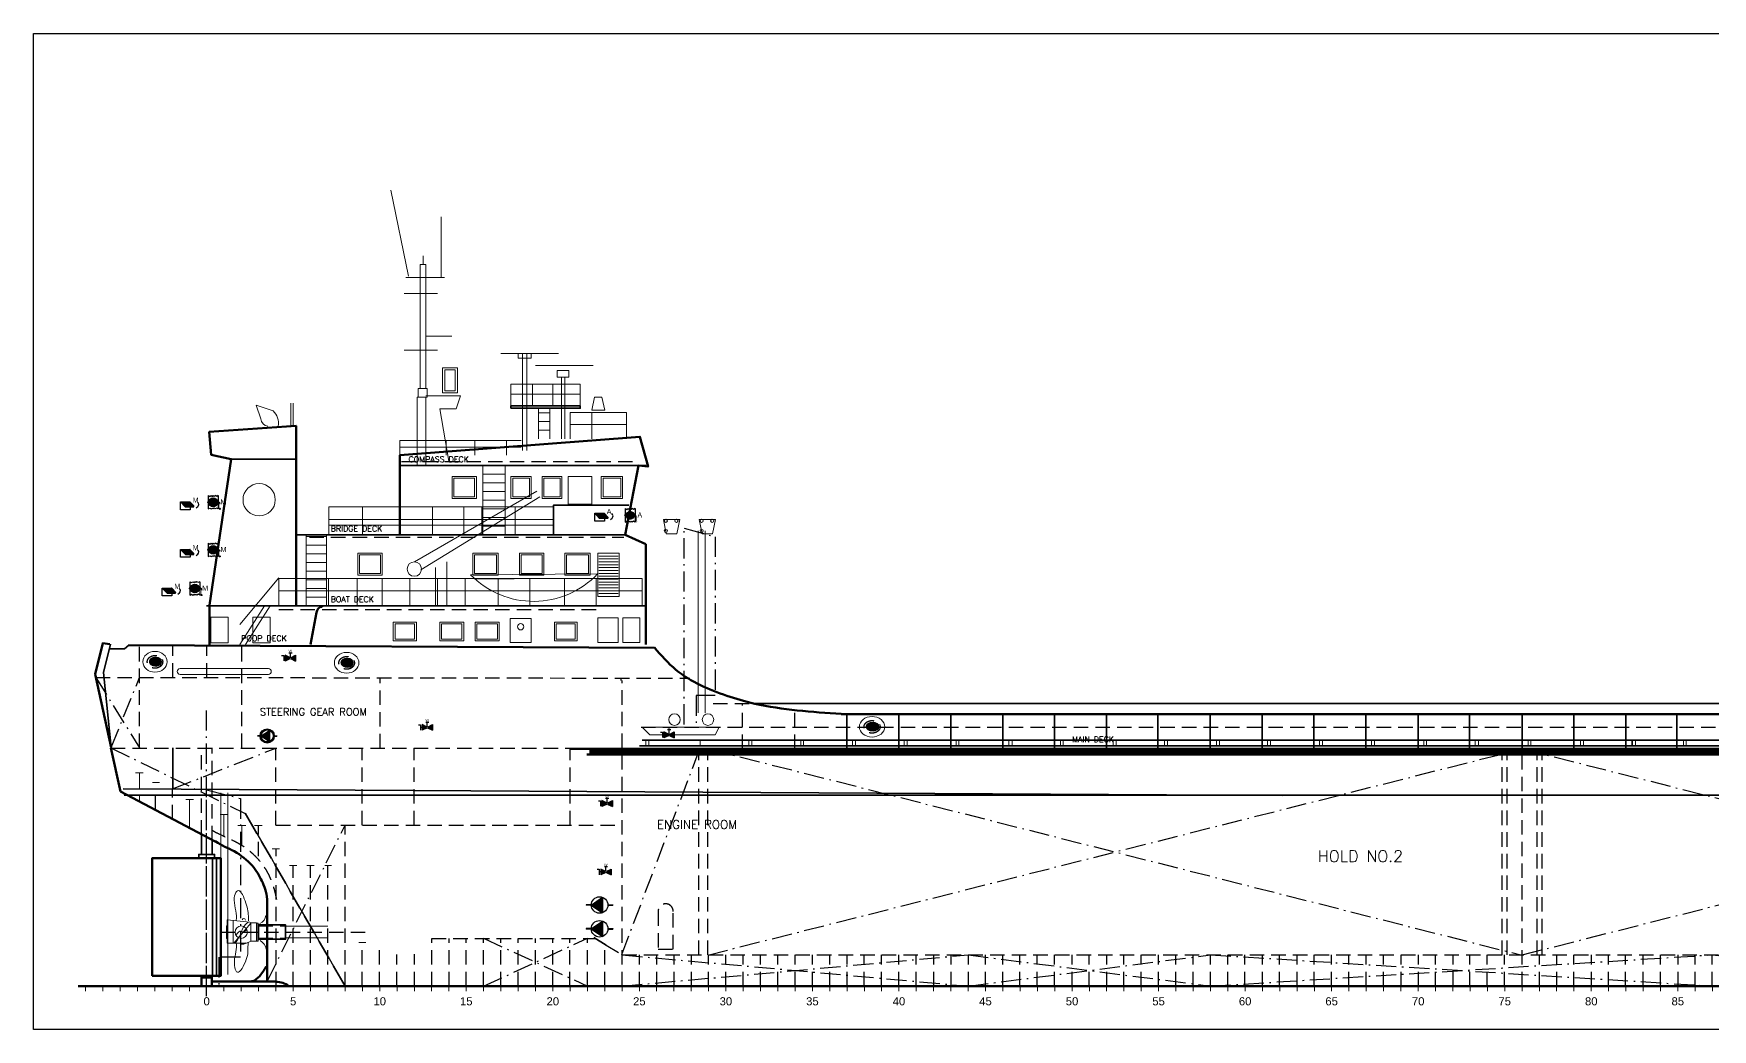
# Model space of a CAD drawing. Header units: millimetres. Extents: x -6000 to 93000, y -1500 to 33000.
# Drawn here: x -6000 to 52200, y -1500 to 33000 of the extents above; entities that cross this region are included whole.
import ezdxf
from ezdxf.enums import TextEntityAlignment as Align

# ---------------------------------------------------------------- set-up
doc = ezdxf.new("R2010")
doc.units = ezdxf.units.MM
doc.linetypes.add('DASHDOT_S', pattern=[1150, 700, -200, 50, -200])
doc.linetypes.add('DASHED_S', pattern=[750, 500, -250])
doc.layers.add('0-REFERENCE-IMAGE', color=8, linetype='Continuous', plot=False)
for name, color, linetype, lineweight in [('DASHDOT', 8, 'DASHDOT_S', 25), ('DASHED', 8, 'DASHED_S', 25), ('DETAIL', 9, 'Continuous', 13), ('DOOR', 4, 'Continuous', 18), ('FRAMES', 7, 'Continuous', 18), ('HULL', 7, 'Continuous', 50), ('RAILING', 9, 'Continuous', 13), ('STAIR', 6, 'Continuous', 18), ('STIFF', 8, 'Continuous', 13), ('STRUCT', 7, 'Continuous', 35), ('SYM-FF', 1, 'Continuous', 18), ('TEXT', 7, 'Continuous', 18), ('WINDOW', 5, 'Continuous', 18)]:
    doc.layers.add(name, color=color, linetype=linetype, lineweight=lineweight)
for name, color, linetype in [('dotted', 140, 'Continuous'), ('FIRE LINE', 1, 'Continuous'), ('HATCH', 1, 'Continuous'), ('INER2', 151, 'Continuous'), ('SYMBOL', 31, 'Continuous'), ('VENT', 210, 'Continuous')]:
    doc.layers.add(name, color=color, linetype=linetype)
doc.styles.add('ARIAL', font='arial.ttf')
doc.styles.add('ROMANS', font='romans.shx')
doc.styles.add('SHIP', font='arial.ttf')
picture_1 = doc.add_image_def('image1.png', size_in_pixel=(4950, 1725))

# ---------------------------------------------------------------- blocks, each defined once
blk = doc.blocks.new('MOORING_CHOCK')
h = blk.add_hatch(color=256)
h.dxf.hatch_style = 1
h.paths.add_polyline_path([(235, 4), (234, 21), (231, 38), (225, 54), (218, 70), (208, 85), (197, 100), (183, 113), (168, 126), (152, 137), (134, 147), (114, 156), (94, 163), (73, 169), (51, 173), (29, 175), (7, 176), (-15, 175), (-37, 173), (-59, 169), (-80, 163), (-100, 156), (-120, 147), (-138, 137), (-154, 126), (-169, 113), (-183, 100), (-194, 85), (-204, 70), (-211, 54), (-217, 38), (-220, 21), (-221, 4), (-220, -13), (-217, -30), (-211, -46), (-204, -62), (-194, -77), (-183, -92), (-169, -105), (-154, -118), (-138, -129), (-120, -139), (-100, -148), (-80, -155), (-59, -161), (-37, -165), (-15, -167), (7, -168), (29, -167), (51, -165), (73, -161), (94, -155), (114, -148), (134, -139), (152, -129), (168, -118), (183, -105), (197, -92), (208, -77), (218, -62), (225, -46), (231, -30), (234, -13)])
h.paths.add_polyline_path([(234, 0), (233, 16), (230, 32), (226, 47), (219, 62), (211, 76), (201, 90), (189, 103), (176, 115), (162, 125), (146, 135), (130, 143), (112, 150), (94, 155), (75, 159), (56, 161), (37, 162), (18, 161), (-1, 159), (-20, 155), (-38, 150), (-56, 143), (-72, 135), (-88, 125), (-102, 115), (-115, 103), (-127, 90), (-137, 76), (-145, 62), (-152, 47), (-156, 32), (-159, 16), (-160, 0), (-159, -16), (-156, -32), (-152, -47), (-145, -62), (-137, -76), (-127, -90), (-115, -103), (-102, -115), (-88, -125), (-72, -135), (-56, -143), (-38, -150), (-20, -155), (-1, -159), (18, -161), (37, -162), (56, -161), (75, -159), (94, -155), (112, -150), (130, -143), (146, -135), (162, -125), (176, -115), (189, -103), (201, -90), (211, -76), (219, -62), (226, -47), (230, -32), (233, -16)], flags=0)
for centre, major_axis, ratio in [((0, 0), (440, 0), 0.834091), ((37, 0), (197, 0), 0.822335)]:
    blk.add_ellipse(centre, major_axis=major_axis, ratio=ratio)
at = {"layer": 'DASHED'}
blk.add_ellipse((0, -3), major_axis=(278, 0), ratio=0.809353, dxfattribs=at)
blk = doc.blocks.new('HATCH_COVER_STACK')
at = {"layer": 'DASHDOT'}
blk.add_lwpolyline([(1240.062, 0), (1240.062, 6800.34), (2320.116, 6500.325), (2320.116, 1000.05), (1660.083, 1000.05), (1660.083, 0)], dxfattribs=at)
at = {"layer": 'DETAIL'}
for p, q in [((1726.753, 6700.335), (1726.753, 400.02)), ((1973.432, 6700.335), (1973.432, 400.02))]:
    blk.add_line(p, q, dxfattribs=at)
for points in [[(520.026, 7100.355), (1086.721, 7100.355), (986.716, 6600.33), (620.031, 6600.33)], [(1760.088, 7100.355), (2326.783, 7100.355), (2226.778, 6600.33), (1860.093, 6600.33)], [(-213.344, -100.005), (2453.456, -100.005), (2320.116, -366.685), (53.336, -366.685)]]:
    blk.add_lwpolyline(points, close=True, dxfattribs=at)
for centre, radius in [((606.697, 7053.686), 55), ((973.382, 7053.686), 55), ((1846.759, 7053.686), 55), ((2213.444, 7053.686), 55), ((606.697, 6700.335), 55), ((1846.759, 6700.335), 55), ((906.712, 166.675), 200), ((2066.77, 166.675), 200)]:
    blk.add_circle(centre, radius, dxfattribs=at)
blk = doc.blocks.new('hyd')
at = {"layer": 'FIRE LINE'}
for color, points in [(1, [(1942.49, -4114.81), (1942.12, -4114.63), (1942.12, -4115.11), (1942.49, -4114.94, -0.219445), (1942.46, -4114.87, -0.219445)]), (80, [(1942.61, -4114.81, -0.219445), (1942.64, -4114.87, -0.219445), (1942.61, -4114.94), (1942.98, -4115.11), (1942.98, -4114.63)])]:
    blk.add_hatch(color=color, dxfattribs=at).paths.add_polyline_path(points)
at = {"layer": 'dotted', "color": 6}
for p, q in [((1941.82, -4114.65), (1941.99, -4114.65)), ((1941.99, -4114.65), (1941.99, -4115.1)), ((1942.11, -4114.87), (1941.99, -4114.87)), ((1942.12, -4114.63), (1942.12, -4115.11)), ((1942.49, -4114.81), (1942.12, -4114.63)), ((1942.49, -4114.94), (1942.12, -4115.11)), ((1942.42, -4114.43), (1942.69, -4114.43)), ((1942.55, -4114.78), (1942.55, -4114.43)), ((1942.61, -4114.81), (1942.98, -4114.63)), ((1942.61, -4114.94), (1942.98, -4115.11)), ((1942.98, -4114.63), (1942.98, -4115.11))]:
    blk.add_line(p, q, dxfattribs=at)
blk.add_circle((1942.55, -4114.87), 0.088, dxfattribs=at)
at = {"layer": 'dotted', "color": 6, "style": 'ARIAL'}
blk.add_text('W', height=0.212, dxfattribs=at).set_placement((1942.4, -4114.39))
blk = doc.blocks.new('FPR-WATER FIRE HYDRANT')
at = {"layer": 'VENT', "color": 2, "xscale": 0.45989954711139, "yscale": 0.45989954711139}
blk.add_blockref('hyd', (-893.308, 1892.371), dxfattribs=at)
blk = doc.blocks.new('EFP')
at = {"layer": 'HATCH'}
h = blk.add_hatch(color=10, dxfattribs=at)
h.paths.add_polyline_path([(-2248.24, -970.92), (-2248.24, -970.89), (-2248.03, -970.89, 0.006723), (-2248.03, -970.91, 0.006723), (-2248.03, -970.92)])
h.paths.add_polyline_path([(-2247.26, -970.45), (-2247.26, -971.37), (-2247.93, -970.91)])
h.paths.add_polyline_path([(-2246.85, -970.92, 0.006723), (-2246.84, -970.91, 0.006723), (-2246.85, -970.89), (-2246.63, -970.89), (-2246.63, -970.92)])
at = {"layer": 'VENT'}
h = blk.add_hatch(color=1, dxfattribs=at)
h.paths.add_polyline_path([(-2246.84, -970.91, 1), (-2248.03, -970.91, 1)])
h.paths.add_polyline_path([(-2247.93, -970.91, -1), (-2246.94, -970.91, -1)])
h.paths.add_polyline_path([(-2247.93, -970.91), (-2247.26, -970.45), (-2247.26, -971.37)])
at = {"layer": 'dotted', "color": 6}
for p, q in [((-2248.03, -970.89), (-2248.24, -970.89)), ((-2248.03, -970.92), (-2248.24, -970.92)), ((-2247.93, -970.91), (-2247.25, -970.45)), ((-2247.93, -970.91), (-2247.25, -971.37)), ((-2247.25, -970.45), (-2247.25, -971.37)), ((-2246.84, -970.89), (-2246.63, -970.89)), ((-2246.84, -970.92), (-2246.63, -970.92))]:
    blk.add_line(p, q, dxfattribs=at)
for radius in [0.592, 0.496]:
    blk.add_circle((-2247.44, -970.91), radius, dxfattribs=at)
blk = doc.blocks.new('FPR-EMERGENCY FIRE PUMP')
at = {"layer": 'dotted', "color": 6}
blk.add_line((0.37, 0.007), (0.37, -0.007), dxfattribs=at)
at = {"layer": 'dotted', "color": 51, "xscale": 0.45989954711139, "yscale": 0.45989954711139}
blk.add_blockref('EFP', (1033.595, 446.52), dxfattribs=at)
blk = doc.blocks.new('FP')
at = {"layer": 'HATCH'}
blk.add_hatch(color=256, dxfattribs=at).paths.add_polyline_path([(-2247.18, -968.69), (-2247.18, -969.97), (-2248.12, -969.33)])
h = blk.add_hatch(color=256, dxfattribs=at)
h.paths.add_polyline_path([(-2248.55, -969.31), (-2248.12, -969.31, 0.008016), (-2248.12, -969.33, 0.008016), (-2248.12, -969.35), (-2248.55, -969.35)])
h.paths.add_polyline_path([(-2246.75, -969.31), (-2246.32, -969.31), (-2246.32, -969.35), (-2246.75, -969.35, 0.008016), (-2246.75, -969.33, 0.008016)])
at = {"layer": 'dotted', "color": 6}
for p, q in [((-2248.12, -969.33), (-2247.18, -968.69)), ((-2247.18, -968.69), (-2247.18, -969.97)), ((-2248.12, -969.31), (-2248.55, -969.31)), ((-2248.55, -969.31), (-2248.55, -969.35)), ((-2248.12, -969.35), (-2248.55, -969.35)), ((-2248.12, -969.33), (-2247.18, -969.97)), ((-2246.75, -969.31), (-2246.32, -969.31)), ((-2246.75, -969.35), (-2246.32, -969.35))]:
    blk.add_line(p, q, dxfattribs=at)
blk.add_circle((-2247.43, -969.33), 0.687, dxfattribs=at)
at = {"layer": 'SYMBOL'}
blk.add_line((-2246.32, -969.31), (-2246.32, -969.35), dxfattribs=at)
blk = doc.blocks.new('FPR-MAIN FIRE PUMP')
at = {"layer": 'dotted', "color": 51, "xscale": 0.45989954711139, "yscale": 0.45989954711139}
blk.add_blockref('FP', (1033.594, 445.794), dxfattribs=at)
blk = doc.blocks.new('mm')
at = {"layer": 'HATCH'}
blk.add_hatch(color=3, dxfattribs=at).paths.add_polyline_path([(-2247.18, -952.9, 0.205997), (-2247.22, -952.88), (-2247.99, -952.88), (-2247.61, -953.28, 0.205997), (-2247.57, -953.29), (-2246.93, -953.29, 0.657476), (-2246.89, -953.2)])
at = {"layer": 'dotted', "color": 6}
for p, q in [((-2247.98, -952.88), (-2247.6, -953.28)), ((-2247.98, -952.88), (-2247.21, -952.88)), ((-2247.98, -953.53), (-2247.98, -952.88)), ((-2247.56, -953.29), (-2246.92, -953.29)), ((-2247.18, -953.29), (-2247.18, -953.53)), ((-2247.17, -952.9), (-2246.88, -953.2)), ((-2246.68, -953.38), (-2246.54, -953.27)), ((-2247.18, -953.53), (-2247.98, -953.53))]:
    blk.add_line(p, q, dxfattribs=at)
blk.add_lwpolyline([(-2246.68, -953.38), (-2246.54, -953.27)], dxfattribs=at)
for centre, radius, start, end in [((-2247.56, -953.24), 0.0558, 223.4403, 270), ((-2247.21, -952.94), 0.0558, 43.4403, 90), ((-2246.92, -953.24), 0.0558, 270, 43.4403), ((-2246.7, -953.1), 0.237, 311.7236, 57.1221)]:
    blk.add_arc(centre, radius, start, end, dxfattribs=at)
at = {"layer": 'dotted', "color": 6, "style": 'ARIAL'}
blk.add_text('M', height=0.424, dxfattribs=at).set_placement((-2246.98, -952.94))
blk = doc.blocks.new('VENT')
at = {"layer": 'INER2'}
h = blk.add_hatch(color=3, dxfattribs=at)
h.paths.add_polyline_path([(1723.92, -4113.07, 0.395683), (1723.6, -4113.37), (1723.92, -4113.37)])
h.paths.add_polyline_path([(1724.24, -4113.37, 0.395683), (1723.92, -4113.07), (1723.92, -4113.37)])
h.paths.add_polyline_path([(1723.92, -4113.41), (1723.92, -4113.71, 0.395683), (1724.24, -4113.41)])
h.paths.add_polyline_path([(1723.92, -4113.41), (1723.6, -4113.41, 0.395683), (1723.92, -4113.71)])
at = {"layer": 'SYMBOL'}
h = blk.add_hatch(color=256, dxfattribs=at)
h.paths.add_polyline_path([(1723.92, -4113.37), (1723.6, -4113.37, 0.015921), (1723.6, -4113.39), (1723.92, -4113.39)])
h.paths.add_polyline_path([(1723.56, -4113.37), (1723.51, -4113.37), (1723.51, -4113.39), (1723.56, -4113.39, -0.014121)])
h.paths.add_polyline_path([(1723.51, -4113.37), (1723.45, -4113.37), (1723.45, -4113.39), (1723.51, -4113.39)])
h.paths.add_polyline_path([(1724.24, -4113.37), (1723.92, -4113.37), (1723.92, -4113.39), (1724.24, -4113.39, 0.015921)])
h.paths.add_polyline_path([(1724.33, -4113.37), (1724.28, -4113.37, -0.014121), (1724.28, -4113.39), (1724.33, -4113.39)])
h.paths.add_polyline_path([(1724.38, -4113.37), (1724.33, -4113.37), (1724.33, -4113.39), (1724.38, -4113.39)])
h = blk.add_hatch(color=256, dxfattribs=at)
h.paths.add_polyline_path([(1723.51, -4113.39), (1723.45, -4113.39), (1723.45, -4113.41), (1723.51, -4113.41)])
h.paths.add_polyline_path([(1723.56, -4113.39), (1723.51, -4113.39), (1723.51, -4113.41), (1723.56, -4113.41, -0.014121)])
h = blk.add_hatch(color=256, dxfattribs=at)
h.paths.add_polyline_path([(1723.92, -4113.03), (1723.92, -4113.07, -0.414214), (1724.24, -4113.39), (1724.28, -4113.39, 0.414214)])
h.paths.add_polyline_path([(1723.92, -4113.07), (1723.92, -4113.03, 0.414214), (1723.56, -4113.39), (1723.6, -4113.39, -0.414214)])
h.paths.add_polyline_path([(1723.6, -4113.39), (1723.56, -4113.39, 0.414214), (1723.92, -4113.75), (1723.92, -4113.71, -0.414214)])
h.paths.add_polyline_path([(1724.28, -4113.39), (1724.24, -4113.39, -0.414214), (1723.92, -4113.71), (1723.92, -4113.75, 0.414214)])
blk.add_hatch(color=256, dxfattribs=at).paths.add_polyline_path([(1723.92, -4113.39), (1723.6, -4113.39, 0.015921), (1723.6, -4113.41), (1723.92, -4113.41)])
h = blk.add_hatch(color=256, dxfattribs=at)
h.paths.add_polyline_path([(1724.24, -4113.39), (1723.92, -4113.39), (1723.92, -4113.41), (1724.24, -4113.41, 0.015921)])
h.paths.add_polyline_path([(1724.33, -4113.39), (1724.28, -4113.39, -0.014121), (1724.28, -4113.41), (1724.33, -4113.41)])
h.paths.add_polyline_path([(1724.38, -4113.39), (1724.33, -4113.39), (1724.33, -4113.41), (1724.38, -4113.41)])
h = blk.add_hatch(color=256, dxfattribs=at)
h.paths.add_polyline_path([(1724.44, -4113.39), (1724.38, -4113.39), (1724.38, -4113.41, -0.414214), (1724.45, -4113.48), (1724.49, -4113.48, 0.24158)])
h.paths.add_polyline_path([(1724.38, -4113.37), (1724.38, -4113.39), (1724.44, -4113.39, 0.156931)])
h = blk.add_hatch(color=256, dxfattribs=at)
h.paths.add_polyline_path([(1724.43, -4113.93, 1), (1724.51, -4113.93, 1)])
h.paths.add_polyline_path([(1724.5, -4113.93, -1), (1724.44, -4113.93, -1)])
at = {"layer": 'dotted', "color": 6}
for p, q in [((1723.45, -4113.37), (1723.45, -4113.41)), ((1724.38, -4113.37), (1723.45, -4113.37)), ((1724.38, -4113.41), (1723.45, -4113.41)), ((1723.51, -4112.83), (1723.51, -4113.94)), ((1723.51, -4112.83), (1723.63, -4112.9)), ((1723.51, -4113.94), (1723.63, -4113.87)), ((1723.63, -4112.9), (1723.75, -4112.83)), ((1723.63, -4113.87), (1723.75, -4113.94)), ((1723.75, -4112.83), (1723.85, -4112.9)), ((1723.75, -4113.94), (1723.85, -4113.87)), ((1723.85, -4112.9), (1723.92, -4112.83)), ((1723.85, -4113.87), (1723.92, -4113.94)), ((1723.99, -4112.9), (1723.92, -4112.83)), ((1723.99, -4113.87), (1723.92, -4113.94)), ((1724.09, -4112.83), (1723.99, -4112.9)), ((1724.09, -4113.94), (1723.99, -4113.87)), ((1724.21, -4112.9), (1724.09, -4112.83)), ((1724.21, -4113.87), (1724.09, -4113.94)), ((1724.33, -4112.83), (1724.21, -4112.9)), ((1724.33, -4113.94), (1724.21, -4113.87)), ((1724.33, -4112.83), (1724.33, -4113.94)), ((1724.38, -4113.41), (1724.38, -4113.37)), ((1724.45, -4113.48), (1724.49, -4113.48))]:
    blk.add_line(p, q, dxfattribs=at)
for centre, radius in [((1723.92, -4113.39), 0.362), ((1723.92, -4113.39), 0.321), ((1724.47, -4113.93), 0.0438), ((1724.47, -4113.93), 0.0263)]:
    blk.add_circle(centre, radius, dxfattribs=at)
for radius in [0.109, 0.068]:
    blk.add_arc((1724.38, -4113.48), radius, 0, 90, dxfattribs=at)
at = {"layer": 'SYMBOL', "const_width": 0.0408}
blk.add_lwpolyline([(1724.47, -4113.48), (1724.47, -4113.89)], dxfattribs=at)
at = {"layer": 'dotted', "color": 6, "style": 'ARIAL'}
blk.add_text('M', height=0.424, dxfattribs=at).set_placement((1724.53, -4113.57))
blk = doc.blocks.new('FPR-MACHINERY SPACES VENTILATION FIRE DUMPING_FLAP')
at = {"layer": 'dotted', "color": 6, "xscale": 0.45989954711139, "yscale": 0.45989954711139}
blk.add_blockref('mm', (1033.084, 438.257), dxfattribs=at)
at = {"layer": 'VENT', "xscale": 0.45989954711139, "yscale": 0.45989954711139}
blk.add_blockref('VENT', (-792.344, 1891.759), dxfattribs=at)
blk = doc.blocks.new('AV')
at = {"layer": 'HATCH'}
blk.add_hatch(color=5, dxfattribs=at).paths.add_polyline_path([(6018.552, -5952.493, 0.205997), (6018.524, -5952.481), (6017.989, -5952.481), (6018.249, -5952.755, 0.205997), (6018.277, -5952.768), (6018.722, -5952.768, 0.657476), (6018.75, -5952.702)])
at = {"layer": 'dotted', "color": 6}
for p, q in [((6017.996, -5952.48), (6018.255, -5952.754)), ((6017.996, -5952.48), (6018.53, -5952.48)), ((6017.996, -5952.929), (6017.996, -5952.48)), ((6018.559, -5952.492), (6018.756, -5952.701)), ((6018.547, -5952.929), (6017.996, -5952.929)), ((6018.283, -5952.767), (6018.728, -5952.767)), ((6018.547, -5952.767), (6018.547, -5952.929)), ((6018.896, -5952.827), (6018.993, -5952.753))]:
    blk.add_line(p, q, dxfattribs=at)
blk.add_lwpolyline([(6018.896, -5952.827), (6018.993, -5952.753)], dxfattribs=at)
for centre, radius, start, end in [((6018.53, -5952.519), 0.0387, 43.44032, 90), ((6018.884, -5952.63), 0.164, 311.72362, 57.12213), ((6018.283, -5952.728), 0.0387, 223.44032, 270), ((6018.728, -5952.728), 0.0387, 270, 43.44032)]:
    blk.add_arc(centre, radius, start, end, dxfattribs=at)
at = {"layer": 'dotted', "color": 6, "style": 'ARIAL'}
blk.add_text('A', height=0.294, dxfattribs=at).set_placement((6018.684, -5952.525))
blk = doc.blocks.new('FPR-ACC.SPACES VENTILATION FIRE DUMPING_FLAP')
at = {"layer": 'INER2'}
h = blk.add_hatch(color=5, dxfattribs=at)
h.paths.add_polyline_path([(0.537, 0.148, 0.395683), (0.389, 0.009), (0.537, 0.009)])
h.paths.add_polyline_path([(0.684, 0.009, 0.395683), (0.537, 0.148), (0.537, 0.009)])
h.paths.add_polyline_path([(0.537, -0.009), (0.537, -0.148, 0.395683), (0.684, -0.009)])
h.paths.add_polyline_path([(0.537, -0.009), (0.389, -0.009, 0.395683), (0.537, -0.148)])
at = {"layer": 'SYMBOL'}
h = blk.add_hatch(color=256, dxfattribs=at)
h.paths.add_polyline_path([(0.537, 0.009), (0.389, 0.009, 0.015921), (0.389, 0), (0.537, 0)])
h.paths.add_polyline_path([(0.37, 0.009), (0.349, 0.009), (0.349, 0), (0.37, 0, -0.014121)])
h.paths.add_polyline_path([(0.349, 0.009), (0.32, 0.009), (0.32, 0), (0.349, 0)])
h.paths.add_polyline_path([(0.684, 0.009), (0.537, 0.009), (0.537, 0), (0.684, 0, 0.015921)])
h.paths.add_polyline_path([(0.724, 0.009), (0.703, 0.009, -0.014121), (0.703, 0), (0.724, 0)])
h.paths.add_polyline_path([(0.749, 0.009), (0.724, 0.009), (0.724, 0), (0.749, 0)])
h = blk.add_hatch(color=256, dxfattribs=at)
h.paths.add_polyline_path([(0.537, 0.166), (0.537, 0.148, -0.414214), (0.684, 0), (0.703, 0, 0.414214)])
h.paths.add_polyline_path([(0.537, 0.148), (0.537, 0.166, 0.414214), (0.37, 0), (0.389, 0, -0.414214)])
h.paths.add_polyline_path([(0.389, 0), (0.37, 0, 0.414214), (0.537, -0.166), (0.537, -0.148, -0.414214)])
h.paths.add_polyline_path([(0.703, 0), (0.684, 0, -0.414214), (0.537, -0.148), (0.537, -0.166, 0.414214)])
h = blk.add_hatch(color=256, dxfattribs=at)
h.paths.add_polyline_path([(0.778, 0), (0.749, 0), (0.749, -0.009, -0.414214), (0.78, -0.041), (0.799, -0.041, 0.24158)])
h.paths.add_polyline_path([(0.749, 0.009), (0.749, 0), (0.778, 0, 0.156931)])
h = blk.add_hatch(color=256, dxfattribs=at)
h.paths.add_polyline_path([(0.349, 0), (0.32, 0), (0.32, -0.009), (0.349, -0.009)])
h.paths.add_polyline_path([(0.37, 0), (0.349, 0), (0.349, -0.009), (0.37, -0.009, -0.014121)])
blk.add_hatch(color=256, dxfattribs=at).paths.add_polyline_path([(0.537, 0), (0.389, 0, 0.015921), (0.389, -0.009), (0.537, -0.009)])
h = blk.add_hatch(color=256, dxfattribs=at)
h.paths.add_polyline_path([(0.684, 0), (0.537, 0), (0.537, -0.009), (0.684, -0.009, 0.015921)])
h.paths.add_polyline_path([(0.724, 0), (0.703, 0, -0.014121), (0.703, -0.009), (0.724, -0.009)])
h.paths.add_polyline_path([(0.749, 0), (0.724, 0), (0.724, -0.009), (0.749, -0.009)])
h = blk.add_hatch(color=256, dxfattribs=at)
h.paths.add_polyline_path([(0.769, -0.25, 1), (0.81, -0.25, 1)])
h.paths.add_polyline_path([(0.801, -0.25, -1), (0.777, -0.25, -1)])
at = {"layer": 'dotted', "color": 6}
for p, q in [((0.323, 0.009), (0.323, -0.009)), ((0.751, 0.009), (0.323, 0.009)), ((0.351, 0.255), (0.351, -0.255)), ((0.351, 0.255), (0.406, 0.222)), ((0.406, 0.222), (0.46, 0.255)), ((0.46, 0.255), (0.507, 0.224)), ((0.507, 0.224), (0.539, 0.255)), ((0.572, 0.224), (0.539, 0.255)), ((0.619, 0.255), (0.572, 0.224)), ((0.673, 0.222), (0.619, 0.255)), ((0.727, 0.255), (0.673, 0.222)), ((0.727, 0.255), (0.727, -0.255)), ((0.351, -0.255), (0.406, -0.222)), ((0.406, -0.222), (0.46, -0.255)), ((0.46, -0.255), (0.507, -0.224)), ((0.507, -0.224), (0.539, -0.255)), ((0.572, -0.224), (0.539, -0.255)), ((0.619, -0.255), (0.572, -0.224)), ((0.673, -0.222), (0.619, -0.255)), ((0.727, -0.255), (0.673, -0.222))]:
    blk.add_line(p, q, dxfattribs=at)
blk.add_circle((0.539, 0), 0.148, dxfattribs=at)
at = {"layer": 'SYMBOL'}
blk.add_line((0.78, -0.046), (0.799, -0.046), dxfattribs=at)
at = {"layer": 'SYMBOL', "const_width": 0.0188}
blk.add_lwpolyline([(0.789, -0.041), (0.789, -0.23)], dxfattribs=at)
at = {"layer": 'INER2', "color": 6, "xscale": 0.66362073343725, "yscale": 0.66362073343725}
blk.add_blockref('AV', (-3994.481, 3950.266), dxfattribs=at)
at = {"layer": 'dotted', "color": 6, "style": 'ARIAL'}
blk.add_text('A', height=0.195, dxfattribs=at).set_placement((0.818, -0.086))

msp = doc.modelspace()

# ---------------------------------------------------------------- linework, layer by layer
at = {"layer": 'DASHDOT'}
for p, q in [((-3844, 10696), (-2324, 8250)), ((-3312, 8262), (-2324, 10694)), ((0, -350), (0, 9640)), ((-3317, 8253), (1340, 5978)), ((-1182, 6831), (2401, 8249)), ((14390, 1091), (17101, 8222)), ((17374, 8225), (45600, 1071)), ((17374, 1076), (45601, 8217)), ((45600, 1080), (73798, 8250)), ((45600, 8224), (73803, 1085)), ((2093, 155), (4798, 5579)), ((9602, -5), (13208, 1665)), ((9602, 1657), (13200, 0)), ((14400, 0), (26400, 1082)), ((14407, 1081), (26400, 0)), ((26400, 0), (34801, 1082)), ((26400, 1082), (34800, 0)), ((34800, 0), (52196, 1082)), ((34801, 1082), (52200, 0)), ((52196, 1082), (63600, 0))]:
    msp.add_line(p, q, dxfattribs=at)
msp.add_lwpolyline([(0, 0), (0, 6800), (1173, 6500), (1173, 1000), (420, 1000), (420, 0)], dxfattribs=at)
at = {"layer": 'DASHED'}
for p, q in [((6760, 18170), (14900, 18170)), ((3560, 15550), (14460, 15550)), ((2500, 13050), (13500, 13050)), ((-2323, 8250), (-2323, 11807)), ((-1169, 10692), (-1169, 11802)), ((5, 10691), (5, 11797)), ((1216, 8250), (1216, 11791)), ((-3846, 10696), (16750, 10668)), ((6011, 8242), (6011, 10682)), ((14370, 10585), (14370, 10671)), ((14408, 0), (14408, 10585)), ((17560, 9793), (19000, 9793)), ((18571, 8222), (18571, 9793)), ((20388, 8222), (20388, 9575)), ((15060, 8973), (69500, 8973)), ((-3320, 8242), (12601, 8242)), ((-179, 5254), (-179, 8250)), ((192, 5058), (192, 8250)), ((2401, 5573), (2401, 8250)), ((5395, 5573), (5395, 8242)), ((7197, 5573), (7197, 8242)), ((12601, 5573), (12601, 8242)), ((17062, 1080), (17062, 8222)), ((17374, 1080), (17374, 8225)), ((44909, 1080), (44909, 8222)), ((45083, 1080), (45083, 8222)), ((45601, 0), (45601, 8224)), ((46121, 1080), (46121, 8222)), ((46296, 1080), (46296, 8222)), ((-1770, 6096), (-1770, 6611)), ((-1182, 5784), (-1182, 6831)), ((1737, 5291), (1900, 5010)), ((1798, 4500), (1798, 5566)), ((2401, 5573), (14408, 5573)), ((4798, 0), (4798, 5579)), ((2405, 0), (2405, 4754)), ((2243, 4417), (2373, 4192)), ((2998, 0), (2998, 4178)), ((3598, 0), (3598, 4177)), ((4198, 0), (4198, 4174)), ((2741, 3556), (2898, 3283)), ((3234, 2703), (3394, 2426)), ((496, 1870), (5700, 1870)), ((1793, 2088), (2736, 2088)), ((3736, 1833), (3899, 1551)), ((1793, 1664), (2736, 1664)), ((5394, 0), (5394, 1505)), ((5997, 0), (5997, 1435)), ((7801, 1652), (13466, 1652)), ((7801, 0), (7801, 1652)), ((8404, 0), (8404, 1652)), ((8997, 0), (8997, 1652)), ((9602, 0), (9602, 1652)), ((10203, 0), (10203, 1652)), ((10798, 0), (10798, 1652)), ((11405, 0), (11405, 1652)), ((11998, 0), (11998, 1652)), ((12592, 0), (12592, 1652)), ((13208, 0), (13208, 1652)), ((13809, 0), (13809, 1444)), ((13849, 1420), (14394, 1089)), ((4242, 958), (4395, 694)), ((6598, 0), (6598, 1100)), ((7203, 0), (7203, 1110)), ((14408, 1080), (76805, 1080)), ((15001, 0), (15001, 1080)), ((15609, 0), (15609, 1080)), ((16204, 0), (16204, 1080)), ((16811, 0), (16811, 1080)), ((17393, 0), (17393, 1080)), ((18000, 0), (18000, 1080)), ((18594, 0), (18594, 1080)), ((19201, 0), (19201, 1080)), ((19800, 0), (19800, 1080)), ((20396, 0), (20396, 1080)), ((21005, 0), (21005, 1080)), ((21606, 0), (21606, 1080)), ((22200, 0), (22200, 1080)), ((22796, 0), (22796, 1080)), ((23395, 0), (23395, 1080)), ((24001, 0), (24001, 1080)), ((24596, 0), (24596, 1080)), ((25206, 0), (25206, 1080)), ((25808, 0), (25808, 1080)), ((26408, 0), (26408, 1083)), ((27000, 0), (27000, 1080)), ((27601, 0), (27601, 1080)), ((28194, 0), (28194, 1080)), ((28793, 0), (28793, 1080)), ((29394, 0), (29394, 1080)), ((30001, 0), (30001, 1080)), ((30598, 0), (30598, 1080)), ((31203, 0), (31203, 1080)), ((31798, 0), (31798, 1080)), ((32400, 0), (32400, 1080)), ((32997, 0), (32997, 1080)), ((33599, 0), (33599, 1080)), ((34204, 0), (34204, 1080)), ((34801, 0), (34801, 1082)), ((35400, 0), (35400, 1080)), ((35994, 0), (35994, 1080)), ((36600, 0), (36600, 1080)), ((37191, 0), (37191, 1080)), ((37800, 0), (37800, 1080)), ((38395, 0), (38395, 1080)), ((38992, 0), (38992, 1080)), ((39600, 0), (39600, 1080)), ((40194, 0), (40194, 1080)), ((40800, 0), (40800, 1080)), ((41409, 0), (41409, 1080)), ((42006, 0), (42006, 1080)), ((42596, 0), (42596, 1080)), ((43207, 0), (43207, 1080)), ((43794, 0), (43794, 1080)), ((44395, 0), (44395, 1080)), ((44993, 0), (44993, 1080)), ((46201, 0), (46201, 1080)), ((46802, 0), (46802, 1080)), ((47397, 0), (47397, 1080)), ((48004, 0), (48004, 1080)), ((48596, 0), (48596, 1080)), ((49191, 0), (49191, 1080)), ((49801, 0), (49801, 1080)), ((50396, 0), (50396, 1080)), ((51012, 0), (51012, 1080)), ((51598, 0), (51598, 1080)), ((52196, 0), (52196, 1082))]:
    msp.add_line(p, q, dxfattribs=at)
msp.add_lwpolyline([(15650, 1275), (16175, 1275), (16175, 2588, 1), (15650, 2588)], format="xyb", close=True, dxfattribs=at)
msp.add_open_spline([(190, 5400), (521, 5205), (1238, 4976), (2128, 4093), (2348, 3377), (2420, 3000)], degree=3, dxfattribs=at)
at = {"layer": 'DETAIL'}
for p, q in [((7000, 24600), (6380, 27580)), ((8130, 24550), (8130, 26650)), ((7500, 25000), (7500, 25300)), ((6900, 24550), (8250, 24550)), ((6850, 24000), (8000, 24000)), ((7600, 22520), (8500, 22520)), ((6850, 22030), (8000, 22030)), ((10200, 21920), (12200, 21920)), ((10950, 18560), (10950, 21900)), ((11100, 18560), (11100, 21900)), ((11400, 21500), (13400, 21500)), ((12300, 18960), (12300, 21100)), ((12420, 18960), (12420, 21100)), ((2920, 19410), (2920, 20200)), ((3000, 19410), (3000, 20200)), ((8080, 20000), (8400, 18190)), ((7200, 14700), (11450, 17150)), ((7420, 14420), (11550, 16950)), ((8330, 13180), (8330, 14700)), ((13600, 14900), (14260, 14900)), ((13600, 14800), (14260, 14800)), ((13600, 14700), (14260, 14700)), ((13600, 14600), (14260, 14600)), ((7930, 13180), (7930, 14500)), ((9150, 14250), (13550, 14280)), ((9300, 14100), (13400, 14130)), ((13600, 14500), (14260, 14500)), ((13600, 14400), (14260, 14400)), ((13600, 14300), (14260, 14300)), ((13600, 14200), (14260, 14200)), ((13600, 14100), (14260, 14100)), ((13600, 14000), (14260, 14000)), ((13600, 13900), (14260, 13900)), ((13600, 13800), (14260, 13800)), ((13600, 13700), (14260, 13700)), ((13600, 13600), (14260, 13600)), ((-920, 11000), (2140, 11000)), ((-920, 10800), (2140, 10800)), ((15220, 8360), (15220, 8500)), ((15325, 8360), (15325, 8500)), ((17110, 8360), (17110, 8500)), ((18800, 8360), (18800, 8500)), ((18905, 8360), (18905, 8500)), ((20595, 8360), (20595, 8500)), ((20695, 8360), (20695, 8500)), ((22385, 8360), (22385, 8500)), ((22495, 8360), (22495, 8500)), ((24185, 8360), (24185, 8500)), ((24290, 8360), (24290, 8500)), ((25980, 8360), (25980, 8500)), ((26080, 8360), (26080, 8500)), ((27810, 8360), (27810, 8500)), ((27920, 8360), (27920, 8500)), ((29600, 8360), (29600, 8500)), ((29695, 8360), (29695, 8500)), ((31425, 8360), (31425, 8500)), ((31525, 8360), (31525, 8500)), ((33205, 8360), (33205, 8500)), ((33305, 8360), (33305, 8500)), ((35005, 8360), (35005, 8500)), ((35115, 8360), (35115, 8500)), ((36780, 8360), (36780, 8500)), ((36885, 8360), (36885, 8500)), ((38575, 8360), (38575, 8500)), ((38680, 8360), (38680, 8500)), ((40385, 8360), (40385, 8500)), ((40490, 8360), (40490, 8500)), ((42190, 8360), (42190, 8500)), ((42290, 8360), (42290, 8500)), ((43980, 8360), (43980, 8500)), ((44095, 8360), (44095, 8500)), ((45815, 8360), (45815, 8500)), ((45910, 8360), (45910, 8500)), ((47625, 8360), (47625, 8500)), ((47725, 8360), (47725, 8500)), ((49410, 8360), (49410, 8500)), ((49430, 8360), (49430, 8500)), ((49530, 8360), (49530, 8500)), ((51195, 8360), (51195, 8500)), ((51295, 8360), (51295, 8500)), ((487, 6700), (487, 400)), ((733, 6700), (733, 400)), ((923, 1471), (923, 2278)), ((939, 1489), (1532, 2179)), ((1532, 1560), (1532, 2179)), ((1779, 1560), (1779, 2188)), ((2736, 2078), (4198, 2078)), ((2736, 1672), (4198, 1672))]:
    msp.add_line(p, q, dxfattribs=at)
for points in [[(7400, 20700), (7400, 25000), (7600, 25000), (7600, 20700)], [(7300, 18040), (7300, 20400), (7600, 20400), (7600, 18040)], [(7600, 20450), (8800, 20450), (8650, 20000), (8080, 20000)], [(710, 2086), (686, 2086), (686, 1654), (710, 1654)], [(1730, 2182), (1790, 2182), (1790, 1559), (1730, 1559)]]:
    msp.add_lwpolyline(points, dxfattribs=at)
for points in [[(10800, 21750), (11250, 21750), (11250, 21920), (10800, 21920)], [(8180, 20550), (8700, 20550), (8700, 21420), (8180, 21420)], [(8260, 20620), (8620, 20620), (8620, 21350), (8260, 21350)], [(12150, 21100), (12550, 21100), (12550, 21330), (12150, 21330)], [(7330, 20400), (7650, 20400), (7650, 20700), (7330, 20700)], [(13350, 19950), (13800, 19950), (13700, 20400), (13450, 20400)], [(13560, 13500), (14300, 13500), (14300, 15000), (13560, 15000)], [(710, 1489), (710, 2300), (1502, 2219), (1551, 2188), (1726, 2188), (1726, 1560), (1546, 1560), (1383, 1489)]]:
    msp.add_lwpolyline(points, close=True, dxfattribs=at)
msp.add_lwpolyline([(2120, 19400, -0.35), (1880, 19650), (1720, 20130), (2300, 19930, -0.25), (2480, 19400)], format="xyb", dxfattribs=at)
for centre, radius in [((1820, 16850), 560), ((7200, 14450), 250), ((1198, 1870), 215)]:
    msp.add_circle(centre, radius, dxfattribs=at)
for centre, radius, start, end in [((11336, 16385), 3055, -135.66632, -43.55238), ((-920, 10900), 100, 90, 270), ((2140, 10900), 100, 270, 90), ((1289, 2287), 56.2, 1.57298, 171.99041), ((1709, 2486), 347, 293.3811, 354.18186), ((1232, 1674), 227, 262.15738, 308.84593), ((1677, 1236), 383, 6.33507, 63.24513)]:
    msp.add_arc(centre, radius, start, end, dxfattribs=at)
for points in [[(1020, 2290), (1066, 2453), (856, 3043), (1134, 3506), (1423, 2729), (1449, 2503), (1450, 2260)], [(1000, 1500), (1230, 1781), (1169, 2038), (1440, 2220)], [(1040, 1790), (1051, 1818), (1170, 1955), (1228, 1839), (1366, 1928), (1380, 1940)], [(1020, 1500), (1062, 1292), (890, 879), (1066, 232), (1479, 1083), (1422, 1286), (1440, 1520)]]:
    msp.add_open_spline(points, degree=3, dxfattribs=at)
at = {"layer": 'DOOR'}
for points in [[(12530, 16700), (13350, 16700), (13350, 17660), (12530, 17660)], [(150, 11890), (750, 11890), (750, 12780), (150, 12780)], [(1600, 11890), (2200, 11890), (2200, 12780), (1600, 12780)], [(10520, 11910), (11250, 11910), (11250, 12740), (10520, 12740)], [(13560, 11910), (14270, 11910), (14270, 12760), (13560, 12760)], [(14430, 11910), (15020, 11910), (15020, 12760), (14430, 12760)]]:
    msp.add_lwpolyline(points, close=True, dxfattribs=at)
msp.add_circle((10885, 12450), 110, dxfattribs=at)
at = {"layer": 'FRAMES'}
for p, q in [((-4200, -170), (-4200, 0)), ((-3600, -170), (-3600, 0)), ((-3000, -170), (-3000, 0)), ((-2400, -170), (-2400, 0)), ((-1800, -170), (-1800, 0)), ((-1200, -170), (-1200, 0)), ((-600, -170), (-600, 0)), ((600, -170), (600, 0)), ((1200, -170), (1200, 0)), ((1800, -170), (1800, 0)), ((2400, -170), (2400, 0)), ((3000, -170), (3000, 0)), ((3600, -170), (3600, 0)), ((4200, -170), (4200, 0)), ((4800, -170), (4800, 0)), ((5400, -170), (5400, 0)), ((6000, -170), (6000, 0)), ((6600, -170), (6600, 0)), ((7200, -170), (7200, 0)), ((7800, -170), (7800, 0)), ((8400, -170), (8400, 0)), ((9000, -170), (9000, 0)), ((9600, -170), (9600, 0)), ((10200, -170), (10200, 0)), ((10800, -170), (10800, 0)), ((11400, -170), (11400, 0)), ((12000, -170), (12000, 0)), ((12600, -170), (12600, 0)), ((13200, -170), (13200, 0)), ((13800, -170), (13800, 0)), ((14400, -170), (14400, 0)), ((15000, -170), (15000, 0)), ((15600, -170), (15600, 0)), ((16200, -170), (16200, 0)), ((16800, -170), (16800, 0)), ((17400, -170), (17400, 0)), ((18000, -170), (18000, 0)), ((18600, -170), (18600, 0)), ((19200, -170), (19200, 0)), ((19800, -170), (19800, 0)), ((20400, -170), (20400, 0)), ((21000, -170), (21000, 0)), ((21600, -170), (21600, 0)), ((22200, -170), (22200, 0)), ((22800, -170), (22800, 0)), ((23400, -170), (23400, 0)), ((24000, -170), (24000, 0)), ((24600, -170), (24600, 0)), ((25200, -170), (25200, 0)), ((25800, -170), (25800, 0)), ((26400, -170), (26400, 0)), ((27000, -170), (27000, 0)), ((27600, -170), (27600, 0)), ((28200, -170), (28200, 0)), ((28800, -170), (28800, 0)), ((29400, -170), (29400, 0)), ((30000, -170), (30000, 0)), ((30600, -170), (30600, 0)), ((31200, -170), (31200, 0)), ((31800, -170), (31800, 0)), ((32400, -170), (32400, 0)), ((33000, -170), (33000, 0)), ((33600, -170), (33600, 0)), ((34200, -170), (34200, 0)), ((34800, -170), (34800, 0)), ((35400, -170), (35400, 0)), ((36000, -170), (36000, 0)), ((36600, -170), (36600, 0)), ((37200, -170), (37200, 0)), ((37800, -170), (37800, 0)), ((38400, -170), (38400, 0)), ((39000, -170), (39000, 0)), ((39600, -170), (39600, 0)), ((40200, -170), (40200, 0)), ((40800, -170), (40800, 0)), ((41400, -170), (41400, 0)), ((42000, -170), (42000, 0)), ((42600, -170), (42600, 0)), ((43200, -170), (43200, 0)), ((43800, -170), (43800, 0)), ((44400, -170), (44400, 0)), ((45000, -170), (45000, 0)), ((45600, -170), (45600, 0)), ((46200, -170), (46200, 0)), ((46800, -170), (46800, 0)), ((47400, -170), (47400, 0)), ((48000, -170), (48000, 0)), ((48600, -170), (48600, 0)), ((49200, -170), (49200, 0)), ((49800, -170), (49800, 0)), ((50400, -170), (50400, 0)), ((51000, -170), (51000, 0)), ((51600, -170), (51600, 0)), ((52200, -170), (52200, 0))]:
    msp.add_line(p, q, dxfattribs=at)
at = {"layer": 'HULL'}
for p, q in [((6700, 15640), (6700, 18040)), ((14510, 15640), (14970, 18040)), ((3100, 13180), (3100, 15640)), ((15220, 11830), (15220, 15310)), ((4010, 13140), (4010, 13180)), ((-2701, 11809), (15520, 11725)), ((22000, 9423), (68984, 9423)), ((-3317, 8253), (-2983, 6737)), ((12601, 8222), (77215, 8222)), ((13185, 8028), (76794, 8028)), ((-2983, 6737), (292, 5005)), ((2093, 161), (2093, 3000)), ((-4450, 0), (90000, 0)), ((185, 161), (2405, 161))]:
    msp.add_line(p, q, dxfattribs=at)
for points in [[(100, 11830), (100, 13200), (850, 18260), (160, 18410), (90, 19200), (3100, 19410), (3100, 13180)], [(6700, 18040), (6700, 18400), (15020, 19030), (15300, 18000), (14970, 18040)], [(15220, 15310), (14510, 15640)], [(3600, 11830), (3810, 12940)], [(-3312, 8262), (-3870, 10806), (-3601, 11881), (-3360, 11849)], [(-183, 0), (-183, 300), (185, 300), (185, 0)]]:
    msp.add_lwpolyline(points, dxfattribs=at)
msp.add_lwpolyline([(-1893, 361), (496, 361), (496, 4428), (-1893, 4428)], close=True, dxfattribs=at)
for centre, radius, start, end in [((4010, 12940), 200, 90, 180), ((2399, -588), 738, 52.50324, 89.92519)]:
    msp.add_arc(centre, radius, start, end, dxfattribs=at)
for points in [[(15520, 11730), (15758, 11459), (16242, 10905), (17114, 10405), (18031, 10037), (18640, 9882), (19000, 9780)], [(19000, 9780), (19951, 9575), (20985, 9491), (22000, 9430)], [(300, 5020), (524, 4852), (949, 4736), (1643, 4166), (1917, 3651), (2075, 3274), (2100, 3000)], [(1560, 170), (1627, 151), (1766, 284), (1839, 341), (1995, 541), (2026, 656), (2100, 680)]]:
    msp.add_open_spline(points, degree=3, dxfattribs=at)
at = {"layer": 'RAILING'}
for p, q in [((10550, 20850), (12950, 20850)), ((10550, 20100), (10550, 20850)), ((10550, 20512), (12950, 20512)), ((11300, 20100), (11300, 20850)), ((12000, 20100), (12000, 20850)), ((12950, 20100), (12950, 20850)), ((12600, 19870), (14550, 19870)), ((12600, 18960), (12600, 19870)), ((13350, 18960), (13350, 19870)), ((14550, 18960), (14550, 19870)), ((12600, 19460), (14550, 19460)), ((6700, 18900), (10900, 18900)), ((6700, 18400), (6700, 18900)), ((6700, 18675), (10900, 18675)), ((8300, 18400), (8300, 18900)), ((9300, 18400), (9300, 18900)), ((10400, 18400), (10400, 18900)), ((4230, 16600), (12020, 16600)), ((4230, 15640), (4230, 16600)), ((5400, 15640), (5400, 16600)), ((6700, 15640), (6700, 16600)), ((7830, 15640), (7830, 16600)), ((8910, 15640), (8910, 16600)), ((9540, 15640), (9540, 16600)), ((10700, 15640), (10700, 16600)), ((12020, 15640), (12020, 16600)), ((4230, 16168), (12020, 16168)), ((4230, 15970), (12020, 15970)), ((1150, 12530), (2500, 14150)), ((2500, 14120), (15100, 14120)), ((2500, 13180), (2500, 14120)), ((4220, 13180), (4220, 14120)), ((5220, 13180), (5220, 14120)), ((6090, 13180), (6090, 14120)), ((7040, 13180), (7040, 14120)), ((8000, 13180), (8000, 14120)), ((8960, 13180), (8960, 14120)), ((10100, 13180), (10100, 14120)), ((11200, 13180), (11200, 14120)), ((12400, 13180), (12400, 14120)), ((13500, 13180), (13500, 14120)), ((15100, 13180), (15100, 14120)), ((2500, 13697), (15100, 13697))]:
    msp.add_line(p, q, dxfattribs=at)
at = {"layer": 'STAIR'}
for p, q in [((11500, 18960), (11500, 20020)), ((11500, 19860), (11900, 19860)), ((11900, 18960), (11900, 20020)), ((11500, 19560), (11900, 19560)), ((11500, 19260), (11900, 19260)), ((9570, 15640), (9570, 18040)), ((9570, 17740), (10350, 17740)), ((10350, 15640), (10350, 18040)), ((9570, 17440), (10350, 17440)), ((9570, 17140), (10350, 17140)), ((9570, 16840), (10350, 16840)), ((9570, 16540), (10350, 16540)), ((9570, 16240), (10350, 16240)), ((9570, 15940), (10350, 15940)), ((3450, 13180), (3450, 15640)), ((3450, 15580), (4160, 15580)), ((3450, 15280), (4160, 15280)), ((4160, 13180), (4160, 15640)), ((3450, 14980), (4160, 14980)), ((3450, 14680), (4160, 14680)), ((3450, 14380), (4160, 14380)), ((3450, 14080), (4160, 14080)), ((3450, 13780), (4160, 13780)), ((3450, 13480), (4160, 13480)), ((1150, 11830), (2000, 13180)), ((1350, 11830), (2200, 13180))]:
    msp.add_line(p, q, dxfattribs=at)
at = {"layer": 'STIFF'}
for p, q in [((-2470, 7392), (-2200, 7392)), ((-2331, 6827), (-2331, 7392)), ((-1880, 7056), (-1640, 7056)), ((-2325, 6389), (-2325, 6611)), ((-720, 6470), (-460, 6470)), ((-592, 5472), (-592, 6470)), ((470, 5951), (740, 5951)), ((600, 5200), (600, 5951)), ((1080, 5570), (1360, 5570)), ((1217, 4880), (1217, 5570)), ((1660, 5566), (1930, 5566)), ((2270, 4754), (2530, 4754)), ((2875, 4178), (3125, 4178)), ((3475, 4177), (3725, 4177)), ((4097, 4174), (4325, 4174)), ((5270, 1505), (5520, 1505))]:
    msp.add_line(p, q, dxfattribs=at)
at = {"layer": 'STRUCT'}
for p, q in [((850, 18260), (3100, 18260)), ((6700, 18040), (15240, 18040)), ((3100, 15640), (14510, 15640)), ((0, 13180), (15220, 13180)), ((19000, 9790), (71250, 9790)), ((22193, 8222), (22193, 9423)), ((23998, 8222), (23998, 9423)), ((25800, 8222), (25800, 9423)), ((27598, 8222), (27598, 9423)), ((29393, 8222), (29393, 9423)), ((31200, 8222), (31200, 9423)), ((32978, 8222), (32978, 9423)), ((34791, 8222), (34791, 9423)), ((36590, 8222), (36590, 9423)), ((38380, 8222), (38380, 9423)), ((40187, 8222), (40187, 9423)), ((42000, 8222), (42000, 9423)), ((43782, 8222), (43782, 9423)), ((45600, 8224), (45600, 9423)), ((47401, 8222), (47401, 9423)), ((49200, 8222), (49200, 9423)), ((50964, 8222), (50964, 9423)), ((-1178, 6832), (-1178, 8250)), ((13275, 8151), (76751, 8151)), ((15005, 8320), (73745, 8320)), ((15100, 8521), (73600, 8521)), ((13275, 8098), (76731, 8098)), ((-2900, 6830), (37300, 6609)), ((-2865, 6611), (84638, 6611)), ((1334, 5988), (1737, 5291)), ((-174, 4561), (-174, 5251)), ((188, 4561), (188, 5059)), ((1900, 5010), (2243, 4417)), ((201, 361), (201, 4428)), ((346, 361), (346, 4428)), ((2373, 4192), (2741, 3556)), ((2898, 3283), (3234, 2703)), ((3394, 2426), (3736, 1833)), ((3899, 1551), (4242, 958)), ((13418, 1682), (13849, 1420)), ((4395, 694), (4797, -2))]:
    msp.add_line(p, q, dxfattribs=at)
for points in [[(10550, 20020), (12950, 20020), (12950, 20100), (10550, 20100)], [(1793, 2122), (2736, 2122), (2736, 1621), (1793, 1621)]]:
    msp.add_lwpolyline(points, close=True, dxfattribs=at)
for points in [[(12020, 15640), (12020, 16660), (14630, 16660)], [(-3331, 11844), (-3573, 10865), (-3311, 8261)], [(-3360, 11684), (-2848, 11684), (-2695, 11815)], [(-272, 4445), (-272, 4561), (277, 4561), (277, 4445)]]:
    msp.add_lwpolyline(points, dxfattribs=at)
at = {"layer": 'WINDOW'}
for points in [[(8510, 16890), (9350, 16890), (9350, 17660), (8510, 17660)], [(8570, 16950), (9290, 16950), (9290, 17600), (8570, 17600)], [(10550, 16890), (11250, 16890), (11250, 17660), (10550, 17660)], [(10610, 16950), (11190, 16950), (11190, 17600), (10610, 17600)], [(11630, 16890), (12310, 16890), (12310, 17660), (11630, 17660)], [(11690, 16950), (12250, 16950), (12250, 17600), (11690, 17600)], [(13680, 16890), (14420, 16890), (14420, 17660), (13680, 17660)], [(13740, 16950), (14360, 16950), (14360, 17600), (13740, 17600)], [(5240, 14240), (6090, 14240), (6090, 15000), (5240, 15000)], [(5300, 14300), (6030, 14300), (6030, 14940), (5300, 14940)], [(9230, 14240), (10110, 14240), (10110, 15000), (9230, 15000)], [(9290, 14300), (10050, 14300), (10050, 14940), (9290, 14940)], [(10840, 14240), (11690, 14240), (11690, 15000), (10840, 15000)], [(10900, 14300), (11630, 14300), (11630, 14940), (10900, 14940)], [(12420, 14240), (13300, 14240), (13300, 15000), (12420, 15000)], [(12480, 14300), (13240, 14300), (13240, 14940), (12480, 14940)], [(6470, 11960), (7270, 11960), (7270, 12610), (6470, 12610)], [(6530, 12020), (7210, 12020), (7210, 12550), (6530, 12550)], [(8080, 11960), (8910, 11960), (8910, 12610), (8080, 12610)], [(8140, 12020), (8850, 12020), (8850, 12550), (8140, 12550)], [(9310, 11960), (10140, 11960), (10140, 12610), (9310, 12610)], [(9370, 12020), (10080, 12020), (10080, 12550), (9370, 12550)], [(12060, 11960), (12840, 11960), (12840, 12610), (12060, 12610)], [(12120, 12020), (12780, 12020), (12780, 12550), (12120, 12550)]]:
    msp.add_lwpolyline(points, close=True, dxfattribs=at)

# ---------------------------------------------------------------- block references
at = {"layer": 'DETAIL'}
msp.add_blockref('HATCH_COVER_STACK', (15313, 9067), dxfattribs=at)
for p, xscale, yscale in [((-1791, 11237), 0.9589743180708452, 0.9818974632658166), ((4853, 11201), 0.9681294181130149, 0.9816686853725839), ((23067, 8985), 0.9977344166148793, 0.970521453940576)]:
    msp.add_blockref('MOORING_CHOCK', p, dxfattribs=dict(at, xscale=xscale, yscale=yscale))
at = {"layer": 'SYM-FF', "xscale": 906.543891667811, "yscale": 906.543891667811}
for name, p in [('FPR-MACHINERY SPACES VENTILATION FIRE DUMPING_FLAP', (-214, 16749)), ('FPR-ACC.SPACES VENTILATION FIRE DUMPING_FLAP', (14193, 16310)), ('FPR-MACHINERY SPACES VENTILATION FIRE DUMPING_FLAP', (-214, 15101)), ('FPR-MACHINERY SPACES VENTILATION FIRE DUMPING_FLAP', (-848, 13762)), ('FPR-WATER FIRE HYDRANT', (2840, 11413)), ('FPR-EMERGENCY FIRE PUMP', (2100, 8669)), ('FPR-WATER FIRE HYDRANT', (7586, 9013)), ('FPR-WATER FIRE HYDRANT', (15969, 8756)), ('FPR-WATER FIRE HYDRANT', (13821, 6376)), ('FPR-WATER FIRE HYDRANT', (13780, 4007)), ('FPR-MAIN FIRE PUMP', (13620, 2810)), ('FPR-MAIN FIRE PUMP', (13620, 1986))]:
    msp.add_blockref(name, p, dxfattribs=at)

# ---------------------------------------------------------------- texts
at = {"layer": 'FRAMES', "style": 'SHIP'}
for s, p in [('0', (0, -750)), ('5', (3000, -750)), ('10', (6000, -750)), ('15', (9000, -750)), ('20', (12000, -750)), ('25', (15000, -750)), ('30', (18000, -750)), ('35', (21000, -750)), ('40', (24000, -750)), ('45', (27000, -750)), ('50', (30000, -750)), ('55', (33000, -750)), ('60', (36000, -750)), ('65', (39000, -750)), ('70', (42000, -750)), ('75', (45000, -750)), ('80', (48000, -750)), ('85', (51000, -750))]:
    msp.add_text(s, height=280, dxfattribs=at).set_placement(p, align=Align.BOTTOM_CENTER)
at = {"layer": 'TEXT', "style": 'ROMANS'}
for s, p in [('COMPASS DECK', (7000, 18150)), ('BRIDGE DECK', (4300, 15750)), ('BOAT DECK', (4300, 13300)), ('POOP DECK', (1200, 11950)), ('MAIN DECK', (30000, 8450))]:
    msp.add_text(s, height=200, dxfattribs=at).set_placement(p)
for s, height, p in [('STEERING GEAR ROOM', 250, (3700, 9500)), ('ENGINE ROOM', 300, (17000, 5600)), ('HOLD NO.2', 400, (40000, 4500))]:
    msp.add_text(s, height=height, dxfattribs=at).set_placement(p, align=Align.MIDDLE_CENTER)

# ---------------------------------------------------------------- pictures from other files: only their frames are drawn
at = {"layer": '0-REFERENCE-IMAGE'}
image = msp.add_image(picture_1, insert=(-6000, -1500), size_in_units=(99000, 34500), dxfattribs=dict(at, fade=50))

doc.saveas('drawing.dxf')
